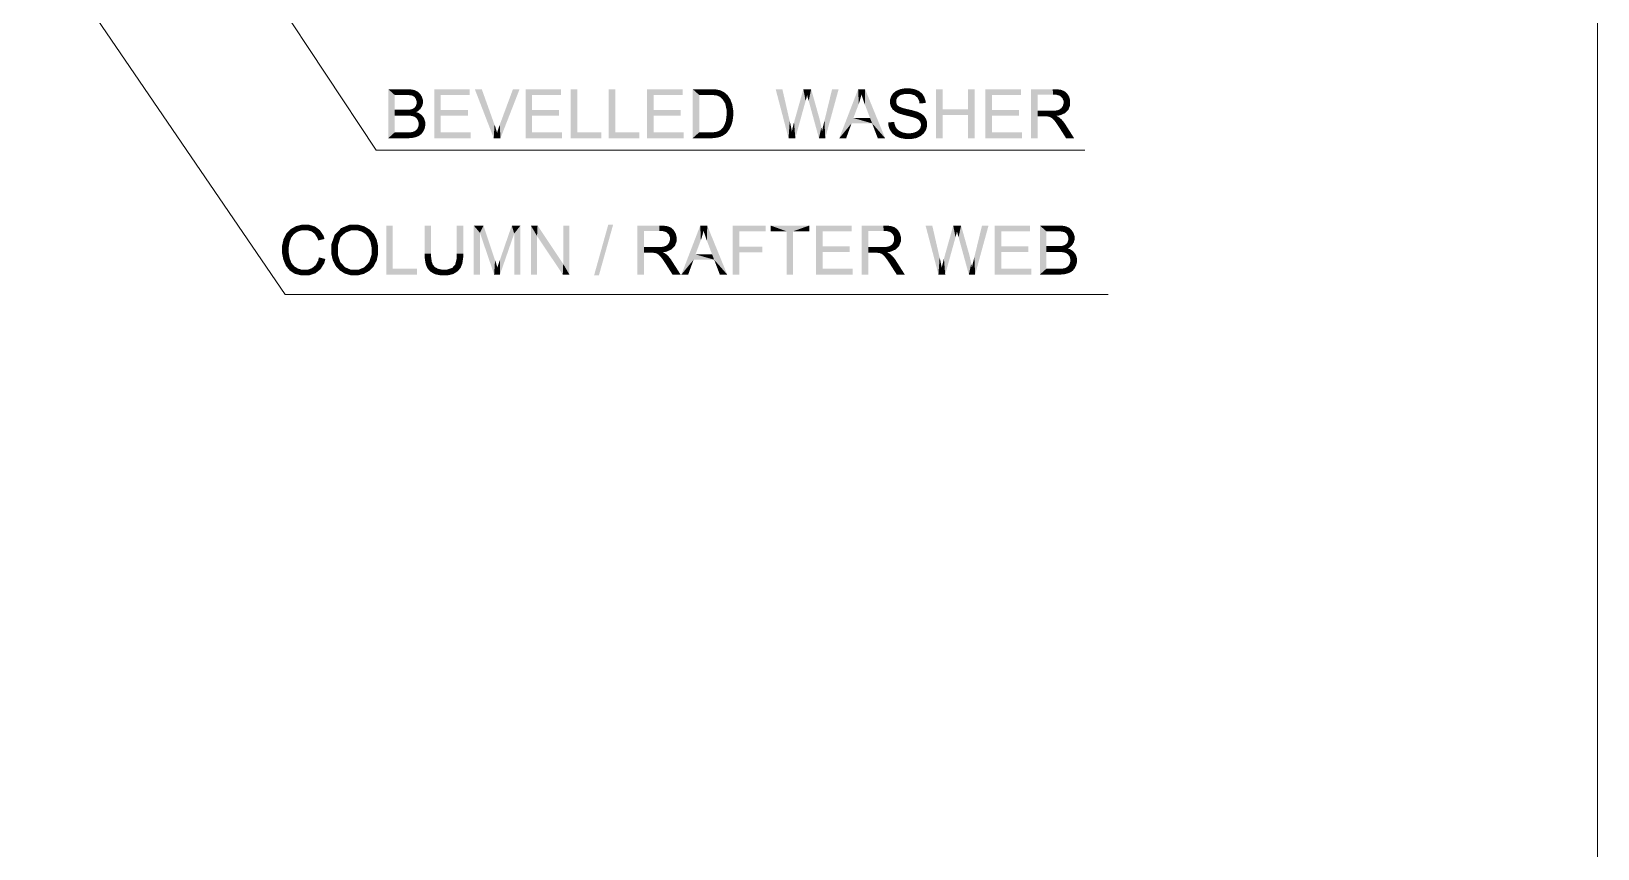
# Model space of a CAD drawing. Header units: millimetres. Extents: x 2 to 579, y 1 to 405.
# Drawn here: x 258.52 to 286.14, y 96.54 to 110.95 of the extents above; entities that cross this region are included whole.
import ezdxf

# ---------------------------------------------------------------- set-up
doc = ezdxf.new("R2010")
doc.units = ezdxf.units.MM
doc.linetypes.add('XKITLINE00', pattern=[0])
doc.layers.add('LinkedObject', color=7, linetype='Continuous', lineweight=0)

# ---------------------------------------------------------------- blocks, each defined once
blk = doc.blocks.new('*A4')
at = {"layer": 'LinkedObject'}
for points in [[(264.813, 109.933), (264.927, 109.468), (264.813, 109.069)], [(264.927, 109.57), (264.927, 109.468), (264.813, 109.933)], [(264.813, 109.933), (264.927, 109.831), (264.927, 109.57)], [(265.1, 109.831), (264.813, 109.933), (265.137, 109.933)], [(264.927, 109.831), (264.813, 109.933), (265.1, 109.831)], [(265.1, 109.831), (265.137, 109.933), (265.147, 109.831)], [(265.137, 109.933), (265.213, 109.825), (265.147, 109.831)], [(265.187, 109.933), (265.213, 109.825), (265.137, 109.933)], [(265.266, 109.92), (265.213, 109.825), (265.187, 109.933)], [(265.213, 109.825), (265.266, 109.92), (265.232, 109.819)], [(265.232, 109.819), (265.266, 109.92), (265.251, 109.813)], [(265.251, 109.813), (265.266, 109.92), (265.296, 109.907)], [(265.738, 109.567), (265.624, 109.069), (265.624, 109.933)], [(265.738, 109.567), (265.624, 109.933), (265.738, 109.831)], [(266.249, 109.831), (265.624, 109.933), (266.249, 109.933)], [(265.738, 109.831), (265.624, 109.933), (266.249, 109.831)], [(266.462, 109.933), (266.673, 109.069), (266.339, 109.933)], [(266.687, 109.305), (266.673, 109.069), (266.462, 109.933)], [(267.129, 109.933), (266.779, 109.305), (267.012, 109.933)], [(266.792, 109.069), (266.779, 109.305), (267.129, 109.933)], [(267.347, 109.567), (267.233, 109.069), (267.233, 109.933)], [(267.347, 109.567), (267.233, 109.933), (267.347, 109.831)], [(267.858, 109.831), (267.233, 109.933), (267.858, 109.933)], [(267.347, 109.831), (267.233, 109.933), (267.858, 109.831)], [(268.145, 109.933), (268.031, 109.069), (268.031, 109.933)], [(268.145, 109.171), (268.031, 109.069), (268.145, 109.933)], [(268.815, 109.933), (268.701, 109.069), (268.701, 109.933)], [(268.815, 109.171), (268.701, 109.069), (268.815, 109.933)], [(269.492, 109.567), (269.378, 109.069), (269.378, 109.933)], [(269.492, 109.567), (269.378, 109.933), (269.492, 109.831)], [(270.003, 109.831), (269.378, 109.933), (270.003, 109.933)], [(269.492, 109.831), (269.378, 109.933), (270.003, 109.831)], [(270.181, 109.933), (270.295, 109.831), (270.181, 109.069)], [(270.477, 109.831), (270.181, 109.933), (270.478, 109.933)], [(270.295, 109.831), (270.181, 109.933), (270.477, 109.831)], [(270.478, 109.933), (270.528, 109.831), (270.477, 109.831)], [(270.529, 109.933), (270.528, 109.831), (270.478, 109.933)], [(270.529, 109.933), (270.602, 109.822), (270.528, 109.831)], [(270.606, 109.927), (270.602, 109.822), (270.529, 109.933)], [(270.632, 109.921), (270.602, 109.822), (270.606, 109.927)], [(270.632, 109.921), (270.625, 109.814), (270.602, 109.822)], [(270.625, 109.814), (270.632, 109.921), (270.656, 109.801)], [(270.733, 109.881), (270.632, 109.921), (270.669, 109.912)], [(270.759, 109.859), (270.632, 109.921), (270.733, 109.881)], [(270.71, 109.752), (270.632, 109.921), (270.759, 109.859)], [(270.656, 109.801), (270.632, 109.921), (270.71, 109.752)], [(271.762, 109.933), (271.871, 109.069), (271.644, 109.933)], [(271.892, 109.367), (271.871, 109.069), (271.762, 109.933)], [(272.132, 109.933), (272.172, 109.727), (271.968, 109.35)], [(272.172, 109.727), (272.132, 109.933), (272.178, 109.748)], [(272.178, 109.748), (272.132, 109.933), (272.191, 109.799)], [(272.191, 109.799), (272.132, 109.933), (272.198, 109.829)], [(272.27, 109.933), (272.198, 109.829), (272.132, 109.933)], [(272.198, 109.829), (272.27, 109.933), (272.2, 109.819)], [(272.2, 109.819), (272.27, 109.933), (272.214, 109.768)], [(272.214, 109.768), (272.27, 109.933), (272.226, 109.727)], [(272.226, 109.727), (272.27, 109.933), (272.393, 109.495)], [(272.754, 109.933), (272.504, 109.378), (272.639, 109.933)], [(272.518, 109.069), (272.504, 109.378), (272.754, 109.933)], [(273.098, 109.933), (273.11, 109.677), (272.766, 109.069)], [(273.11, 109.677), (273.098, 109.933), (273.124, 109.718)], [(273.124, 109.718), (273.098, 109.933), (273.148, 109.801)], [(273.148, 109.801), (273.098, 109.933), (273.156, 109.842)], [(273.221, 109.933), (273.156, 109.842), (273.098, 109.933)], [(273.156, 109.842), (273.221, 109.933), (273.167, 109.807)], [(273.167, 109.807), (273.221, 109.933), (273.197, 109.717)], [(273.197, 109.717), (273.221, 109.933), (273.217, 109.663)], [(273.217, 109.663), (273.221, 109.933), (273.308, 109.424)], [(273.308, 109.424), (273.221, 109.933), (273.344, 109.331)], [(273.344, 109.331), (273.221, 109.933), (273.574, 109.069)], [(273.84, 109.828), (273.769, 109.904), (273.805, 109.918)], [(273.841, 109.933), (273.916, 109.847), (273.805, 109.918)], [(273.805, 109.918), (273.916, 109.847), (273.84, 109.828)], [(273.92, 109.948), (273.916, 109.847), (273.841, 109.933)], [(273.963, 109.948), (273.916, 109.847), (273.92, 109.948)], [(273.916, 109.847), (273.963, 109.948), (273.968, 109.847)], [(273.963, 109.948), (274.017, 109.847), (273.968, 109.847)], [(274.096, 109.932), (273.963, 109.948), (274.011, 109.948)], [(274.133, 109.917), (273.963, 109.948), (274.096, 109.932)], [(274.093, 109.826), (273.963, 109.948), (274.133, 109.917)], [(274.017, 109.847), (273.963, 109.948), (274.093, 109.826)], [(274.587, 109.578), (274.473, 109.069), (274.473, 109.933)], [(274.587, 109.578), (274.473, 109.933), (274.587, 109.933)], [(275.151, 109.933), (275.037, 109.578), (275.037, 109.933)], [(275.037, 109.476), (275.037, 109.578), (275.151, 109.933)], [(275.037, 109.476), (275.151, 109.933), (275.151, 109.069)], [(275.457, 109.567), (275.343, 109.069), (275.343, 109.933)], [(275.457, 109.567), (275.343, 109.933), (275.457, 109.831)], [(275.967, 109.831), (275.343, 109.933), (275.967, 109.933)], [(275.457, 109.831), (275.343, 109.933), (275.967, 109.831)], [(276.261, 109.552), (276.147, 109.069), (276.147, 109.933)], [(276.147, 109.933), (276.261, 109.838), (276.261, 109.552)], [(276.534, 109.838), (276.147, 109.933), (276.529, 109.933)], [(276.261, 109.838), (276.147, 109.933), (276.534, 109.838)], [(276.529, 109.933), (276.582, 109.838), (276.534, 109.838)], [(276.675, 109.922), (276.529, 109.933), (276.587, 109.933)], [(276.705, 109.91), (276.529, 109.933), (276.675, 109.922)], [(276.652, 109.818), (276.529, 109.933), (276.705, 109.91)], [(276.582, 109.838), (276.529, 109.933), (276.652, 109.818)], [(265.296, 109.907), (265.281, 109.791), (265.251, 109.813)], [(265.326, 109.894), (265.281, 109.791), (265.296, 109.907)], [(265.373, 109.853), (265.281, 109.791), (265.326, 109.894)], [(265.39, 109.826), (265.281, 109.791), (265.373, 109.853)], [(265.281, 109.791), (265.39, 109.826), (265.291, 109.774)], [(265.39, 109.826), (265.301, 109.758), (265.291, 109.774)], [(265.3, 109.638), (265.424, 109.712), (265.394, 109.608)], [(265.312, 109.676), (265.424, 109.712), (265.3, 109.638)], [(265.301, 109.758), (265.39, 109.826), (265.312, 109.72)], [(265.312, 109.72), (265.39, 109.826), (265.424, 109.712)], [(265.424, 109.712), (265.312, 109.699), (265.312, 109.72)], [(265.312, 109.699), (265.424, 109.712), (265.312, 109.676)], [(265.424, 109.742), (265.39, 109.826), (265.407, 109.799)], [(265.424, 109.712), (265.39, 109.826), (265.424, 109.742)], [(265.394, 109.608), (265.424, 109.712), (265.409, 109.632)], [(265.409, 109.632), (265.424, 109.712), (265.424, 109.684)], [(270.181, 109.069), (270.295, 109.831), (270.295, 109.171)], [(270.759, 109.859), (270.733, 109.716), (270.71, 109.752)], [(270.793, 109.83), (270.733, 109.716), (270.759, 109.859)], [(270.844, 109.756), (270.733, 109.716), (270.793, 109.83)], [(270.733, 109.716), (270.844, 109.756), (270.755, 109.68)], [(270.755, 109.68), (270.844, 109.756), (270.861, 109.711)], [(270.861, 109.711), (270.777, 109.575), (270.755, 109.68)], [(270.878, 109.666), (270.777, 109.575), (270.861, 109.711)], [(270.895, 109.564), (270.777, 109.575), (270.878, 109.666)], [(271.968, 109.35), (272.172, 109.727), (271.99, 109.069)], [(272.393, 109.495), (272.407, 109.069), (272.226, 109.727)], [(272.766, 109.069), (273.11, 109.677), (273.014, 109.424)], [(273.697, 109.832), (273.66, 109.71), (273.678, 109.804)], [(273.793, 109.79), (273.66, 109.71), (273.697, 109.832)], [(273.678, 109.804), (273.66, 109.71), (273.66, 109.742)], [(273.769, 109.744), (273.66, 109.71), (273.793, 109.79)], [(273.66, 109.71), (273.769, 109.744), (273.769, 109.717)], [(273.769, 109.694), (273.66, 109.71), (273.769, 109.717)], [(273.66, 109.71), (273.769, 109.694), (273.66, 109.68)], [(273.66, 109.68), (273.769, 109.694), (273.675, 109.626)], [(273.675, 109.626), (273.769, 109.694), (273.69, 109.602)], [(273.69, 109.602), (273.769, 109.694), (273.786, 109.655)], [(273.786, 109.655), (273.751, 109.538), (273.69, 109.602)], [(273.715, 109.86), (273.817, 109.809), (273.697, 109.832)], [(273.697, 109.832), (273.817, 109.809), (273.793, 109.79)], [(273.769, 109.904), (273.817, 109.809), (273.715, 109.86)], [(273.803, 109.64), (273.751, 109.538), (273.786, 109.655)], [(273.817, 109.809), (273.769, 109.904), (273.84, 109.828)], [(274.133, 109.917), (274.118, 109.805), (274.093, 109.826)], [(274.169, 109.901), (274.118, 109.805), (274.133, 109.917)], [(274.118, 109.805), (274.169, 109.901), (274.144, 109.784)], [(274.144, 109.784), (274.169, 109.901), (274.245, 109.826)], [(274.245, 109.826), (274.174, 109.722), (274.144, 109.784)], [(274.245, 109.826), (274.169, 109.901), (274.226, 109.856)], [(274.265, 109.796), (274.174, 109.722), (274.245, 109.826)], [(274.286, 109.728), (274.174, 109.722), (274.265, 109.796)], [(274.288, 109.69), (274.174, 109.722), (274.286, 109.728)], [(274.174, 109.722), (274.288, 109.69), (274.178, 109.681)], [(276.705, 109.91), (276.675, 109.799), (276.652, 109.818)], [(276.735, 109.898), (276.675, 109.799), (276.705, 109.91)], [(276.675, 109.799), (276.735, 109.898), (276.697, 109.779)], [(276.697, 109.779), (276.735, 109.898), (276.801, 109.828)], [(276.801, 109.828), (276.719, 109.728), (276.697, 109.779)], [(276.707, 109.638), (276.836, 109.697), (276.777, 109.542)], [(276.719, 109.677), (276.836, 109.697), (276.707, 109.638)], [(276.819, 109.798), (276.719, 109.728), (276.801, 109.828)], [(276.836, 109.733), (276.719, 109.728), (276.819, 109.798)], [(276.836, 109.697), (276.719, 109.728), (276.836, 109.733)], [(276.719, 109.728), (276.836, 109.697), (276.719, 109.698)], [(276.836, 109.697), (276.719, 109.677), (276.719, 109.698)], [(276.801, 109.828), (276.735, 109.898), (276.783, 109.857)], [(276.777, 109.542), (276.836, 109.697), (276.807, 109.574)], [(276.807, 109.574), (276.836, 109.697), (276.836, 109.651)], [(264.813, 109.069), (264.927, 109.468), (264.927, 109.171)], [(265.127, 109.468), (264.927, 109.57), (265.114, 109.57)], [(264.927, 109.468), (264.927, 109.57), (265.127, 109.468)], [(265.169, 109.468), (265.114, 109.57), (265.152, 109.57)], [(265.127, 109.468), (265.114, 109.57), (265.169, 109.468)], [(265.207, 109.575), (265.303, 109.529), (265.152, 109.57)], [(265.152, 109.57), (265.303, 109.529), (265.169, 109.468)], [(265.169, 109.468), (265.303, 109.529), (265.232, 109.461)], [(265.224, 109.58), (265.334, 109.544), (265.207, 109.575)], [(265.303, 109.529), (265.207, 109.575), (265.334, 109.544)], [(265.245, 109.587), (265.334, 109.544), (265.224, 109.58)], [(265.303, 109.529), (265.276, 109.447), (265.232, 109.461)], [(265.278, 109.608), (265.334, 109.544), (265.245, 109.587)], [(265.276, 109.447), (265.303, 109.529), (265.31, 109.422)], [(265.394, 109.608), (265.278, 109.608), (265.3, 109.638)], [(265.379, 109.583), (265.278, 109.608), (265.394, 109.608)], [(265.334, 109.544), (265.278, 109.608), (265.379, 109.583)], [(265.402, 109.478), (265.303, 109.529), (265.342, 109.517)], [(265.31, 109.422), (265.303, 109.529), (265.402, 109.478)], [(265.31, 109.422), (265.402, 109.478), (265.323, 109.404)], [(265.323, 109.404), (265.402, 109.478), (265.335, 109.386)], [(265.335, 109.386), (265.402, 109.478), (265.423, 109.45)], [(265.423, 109.45), (265.348, 109.344), (265.335, 109.386)], [(265.444, 109.423), (265.348, 109.344), (265.423, 109.45)], [(265.465, 109.357), (265.348, 109.344), (265.444, 109.423)], [(265.738, 109.465), (265.624, 109.069), (265.738, 109.567)], [(265.738, 109.171), (265.624, 109.069), (265.738, 109.465)], [(266.217, 109.465), (265.738, 109.567), (266.217, 109.567)], [(265.738, 109.465), (265.738, 109.567), (266.217, 109.465)], [(267.347, 109.465), (267.233, 109.069), (267.347, 109.567)], [(267.347, 109.171), (267.233, 109.069), (267.347, 109.465)], [(267.826, 109.465), (267.347, 109.567), (267.826, 109.567)], [(267.347, 109.465), (267.347, 109.567), (267.826, 109.465)], [(269.492, 109.465), (269.378, 109.069), (269.492, 109.567)], [(269.492, 109.171), (269.378, 109.069), (269.492, 109.465)], [(269.971, 109.465), (269.492, 109.567), (269.971, 109.567)], [(269.492, 109.465), (269.492, 109.567), (269.971, 109.465)], [(270.872, 109.331), (270.755, 109.341), (270.766, 109.376)], [(270.777, 109.459), (270.895, 109.457), (270.766, 109.376)], [(270.766, 109.376), (270.895, 109.457), (270.872, 109.331)], [(270.895, 109.506), (270.777, 109.575), (270.895, 109.564)], [(270.777, 109.575), (270.895, 109.506), (270.777, 109.508)], [(270.895, 109.506), (270.777, 109.459), (270.777, 109.508)], [(270.895, 109.457), (270.777, 109.459), (270.895, 109.506)], [(270.872, 109.331), (270.895, 109.457), (270.883, 109.369)], [(271.903, 109.322), (271.871, 109.069), (271.892, 109.367)], [(272.416, 109.414), (272.407, 109.069), (272.393, 109.495)], [(272.45, 109.261), (272.407, 109.069), (272.416, 109.414)], [(272.504, 109.378), (272.518, 109.069), (272.491, 109.325)], [(272.982, 109.331), (272.766, 109.069), (273.014, 109.424)], [(273.014, 109.424), (273.344, 109.331), (272.982, 109.331)], [(273.308, 109.424), (273.344, 109.331), (273.014, 109.424)], [(273.69, 109.602), (273.751, 109.538), (273.705, 109.578)], [(273.751, 109.538), (273.803, 109.64), (273.782, 109.521)], [(273.782, 109.521), (273.803, 109.64), (273.819, 109.625)], [(273.782, 109.521), (273.819, 109.625), (273.806, 109.509)], [(273.806, 109.509), (273.819, 109.625), (273.889, 109.482)], [(273.889, 109.482), (273.819, 109.625), (273.905, 109.595)], [(273.889, 109.482), (273.905, 109.595), (273.948, 109.467)], [(273.948, 109.467), (273.905, 109.595), (273.975, 109.579)], [(273.948, 109.467), (273.975, 109.579), (274.008, 109.453)], [(274.008, 109.453), (273.975, 109.579), (274.045, 109.563)], [(274.008, 109.453), (274.045, 109.563), (274.085, 109.432)], [(274.085, 109.432), (274.045, 109.563), (274.102, 109.425)], [(274.102, 109.425), (274.045, 109.563), (274.129, 109.415)], [(274.14, 109.536), (274.129, 109.415), (274.045, 109.563)], [(274.166, 109.524), (274.129, 109.415), (274.14, 109.536)], [(274.129, 109.415), (274.166, 109.524), (274.168, 109.389)], [(274.168, 109.389), (274.166, 109.524), (274.204, 109.506)], [(274.168, 109.389), (274.204, 109.506), (274.18, 109.374)], [(274.18, 109.374), (274.204, 109.506), (274.192, 109.359)], [(274.204, 109.506), (274.278, 109.436), (274.192, 109.359)], [(274.192, 109.359), (274.278, 109.436), (274.204, 109.324)], [(274.278, 109.436), (274.204, 109.506), (274.26, 109.462)], [(274.204, 109.324), (274.278, 109.436), (274.296, 109.409)], [(274.204, 109.324), (274.296, 109.409), (274.204, 109.303)], [(274.204, 109.303), (274.296, 109.409), (274.204, 109.283)], [(274.296, 109.409), (274.314, 109.313), (274.204, 109.283)], [(274.314, 109.313), (274.296, 109.409), (274.314, 109.348)], [(274.587, 109.476), (274.473, 109.069), (274.587, 109.578)], [(274.473, 109.069), (274.587, 109.476), (274.587, 109.069)], [(274.587, 109.578), (275.037, 109.476), (274.587, 109.476)], [(275.037, 109.578), (275.037, 109.476), (274.587, 109.578)], [(275.037, 109.476), (275.151, 109.069), (275.037, 109.069)], [(275.457, 109.465), (275.343, 109.069), (275.457, 109.567)], [(275.457, 109.171), (275.343, 109.069), (275.457, 109.465)], [(275.935, 109.465), (275.457, 109.567), (275.935, 109.567)], [(275.457, 109.465), (275.457, 109.567), (275.935, 109.465)], [(276.261, 109.552), (276.261, 109.453), (276.147, 109.069)], [(276.147, 109.069), (276.261, 109.453), (276.261, 109.069)], [(276.393, 109.453), (276.261, 109.552), (276.506, 109.552)], [(276.261, 109.453), (276.261, 109.552), (276.393, 109.453)], [(276.393, 109.453), (276.506, 109.552), (276.415, 109.453)], [(276.415, 109.453), (276.506, 109.552), (276.447, 109.451)], [(276.447, 109.451), (276.506, 109.552), (276.457, 109.449)], [(276.457, 109.449), (276.506, 109.552), (276.47, 109.445)], [(276.47, 109.445), (276.506, 109.552), (276.496, 109.434)], [(276.496, 109.434), (276.506, 109.552), (276.546, 109.552)], [(276.496, 109.434), (276.546, 109.552), (276.509, 109.426)], [(276.546, 109.552), (276.593, 109.462), (276.509, 109.426)], [(276.509, 109.426), (276.593, 109.462), (276.522, 109.418)], [(276.593, 109.462), (276.551, 109.389), (276.522, 109.418)], [(276.607, 109.56), (276.593, 109.462), (276.546, 109.552)], [(276.616, 109.451), (276.551, 109.389), (276.593, 109.462)], [(276.551, 109.389), (276.616, 109.451), (276.567, 109.368)], [(276.567, 109.368), (276.616, 109.451), (276.583, 109.347)], [(276.583, 109.347), (276.616, 109.451), (276.662, 109.419)], [(276.662, 109.419), (276.624, 109.288), (276.583, 109.347)], [(276.593, 109.462), (276.607, 109.56), (276.656, 109.471)], [(276.629, 109.568), (276.777, 109.542), (276.607, 109.56)], [(276.747, 109.511), (276.607, 109.56), (276.777, 109.542)], [(276.656, 109.471), (276.607, 109.56), (276.747, 109.511)], [(276.662, 109.419), (276.616, 109.451), (276.651, 109.43)], [(276.687, 109.396), (276.624, 109.288), (276.662, 109.419)], [(276.735, 109.339), (276.624, 109.288), (276.687, 109.396)], [(276.651, 109.576), (276.777, 109.542), (276.629, 109.568)], [(276.777, 109.542), (276.651, 109.576), (276.684, 109.602)], [(276.696, 109.62), (276.777, 109.542), (276.684, 109.602)], [(276.707, 109.638), (276.777, 109.542), (276.696, 109.62)], [(264.927, 109.171), (265.142, 109.069), (264.813, 109.069)], [(265.143, 109.171), (265.142, 109.069), (264.927, 109.171)], [(265.143, 109.171), (265.184, 109.069), (265.142, 109.069)], [(265.171, 109.171), (265.184, 109.069), (265.143, 109.171)], [(265.21, 109.173), (265.253, 109.076), (265.171, 109.171)], [(265.171, 109.171), (265.253, 109.076), (265.184, 109.069)], [(265.221, 109.175), (265.253, 109.076), (265.21, 109.173)], [(265.282, 109.084), (265.221, 109.175), (265.241, 109.179)], [(265.253, 109.076), (265.221, 109.175), (265.282, 109.084)], [(265.274, 109.191), (265.376, 109.126), (265.241, 109.179)], [(265.241, 109.179), (265.376, 109.126), (265.282, 109.084)], [(265.287, 109.199), (265.376, 109.126), (265.274, 109.191)], [(265.282, 109.084), (265.376, 109.126), (265.31, 109.091)], [(265.376, 109.126), (265.287, 109.199), (265.3, 109.207)], [(265.322, 109.231), (265.395, 109.14), (265.3, 109.207)], [(265.3, 109.207), (265.395, 109.14), (265.376, 109.126)], [(265.31, 109.091), (265.376, 109.126), (265.358, 109.112)], [(265.44, 109.207), (265.322, 109.231), (265.339, 109.263)], [(265.427, 109.181), (265.322, 109.231), (265.44, 109.207)], [(265.395, 109.14), (265.322, 109.231), (265.427, 109.181)], [(265.339, 109.263), (265.465, 109.32), (265.44, 109.207)], [(265.348, 109.299), (265.465, 109.32), (265.339, 109.263)], [(265.465, 109.32), (265.348, 109.344), (265.465, 109.357)], [(265.348, 109.344), (265.465, 109.32), (265.348, 109.32)], [(265.465, 109.32), (265.348, 109.299), (265.348, 109.32)], [(265.44, 109.207), (265.465, 109.32), (265.453, 109.233)], [(265.453, 109.233), (265.465, 109.32), (265.465, 109.289)], [(265.624, 109.069), (265.738, 109.171), (266.269, 109.069)], [(266.269, 109.069), (265.738, 109.171), (266.269, 109.171)], [(266.701, 109.268), (266.673, 109.069), (266.687, 109.305)], [(266.723, 109.197), (266.673, 109.069), (266.701, 109.268)], [(266.732, 109.164), (266.673, 109.069), (266.723, 109.197)], [(266.673, 109.069), (266.732, 109.164), (266.792, 109.069)], [(266.742, 109.199), (266.792, 109.069), (266.732, 109.164)], [(266.766, 109.27), (266.792, 109.069), (266.742, 109.199)], [(266.779, 109.305), (266.792, 109.069), (266.766, 109.27)], [(267.233, 109.069), (267.347, 109.171), (267.878, 109.069)], [(267.878, 109.069), (267.347, 109.171), (267.878, 109.171)], [(268.031, 109.069), (268.145, 109.171), (268.57, 109.069)], [(268.57, 109.069), (268.145, 109.171), (268.57, 109.171)], [(268.701, 109.069), (268.815, 109.171), (269.24, 109.069)], [(269.24, 109.069), (268.815, 109.171), (269.24, 109.171)], [(269.378, 109.069), (269.492, 109.171), (270.023, 109.069)], [(270.023, 109.069), (269.492, 109.171), (270.023, 109.171)], [(270.295, 109.171), (270.493, 109.069), (270.181, 109.069)], [(270.48, 109.171), (270.493, 109.069), (270.295, 109.171)], [(270.48, 109.171), (270.532, 109.069), (270.493, 109.069)], [(270.522, 109.171), (270.532, 109.069), (270.48, 109.171)], [(270.631, 109.084), (270.522, 109.171), (270.589, 109.179)], [(270.601, 109.077), (270.522, 109.171), (270.631, 109.084)], [(270.532, 109.069), (270.522, 109.171), (270.601, 109.077)], [(270.614, 109.187), (270.631, 109.084), (270.589, 109.179)], [(270.638, 109.195), (270.631, 109.084), (270.614, 109.187)], [(270.631, 109.084), (270.638, 109.195), (270.661, 109.091)], [(270.734, 109.127), (270.638, 109.195), (270.677, 109.217)], [(270.713, 109.113), (270.638, 109.195), (270.734, 109.127)], [(270.661, 109.091), (270.638, 109.195), (270.713, 109.113)], [(270.691, 109.232), (270.756, 109.142), (270.677, 109.217)], [(270.677, 109.217), (270.756, 109.142), (270.734, 109.127)], [(270.813, 109.206), (270.691, 109.232), (270.712, 109.252)], [(270.795, 109.181), (270.691, 109.232), (270.813, 109.206)], [(270.756, 109.142), (270.691, 109.232), (270.795, 109.181)], [(270.712, 109.252), (270.872, 109.331), (270.813, 109.206)], [(270.743, 109.307), (270.872, 109.331), (270.712, 109.252)], [(270.755, 109.341), (270.872, 109.331), (270.743, 109.307)], [(270.813, 109.206), (270.872, 109.331), (270.831, 109.231)], [(270.831, 109.231), (270.872, 109.331), (270.86, 109.293)], [(271.921, 109.234), (271.871, 109.069), (271.903, 109.322)], [(271.929, 109.19), (271.871, 109.069), (271.921, 109.234)], [(271.929, 109.19), (271.99, 109.069), (271.871, 109.069)], [(271.945, 109.259), (271.99, 109.069), (271.929, 109.19)], [(271.965, 109.339), (271.99, 109.069), (271.945, 109.259)], [(271.968, 109.35), (271.99, 109.069), (271.965, 109.339)], [(272.461, 109.19), (272.407, 109.069), (272.45, 109.261)], [(272.461, 109.19), (272.518, 109.069), (272.407, 109.069)], [(272.469, 109.231), (272.518, 109.069), (272.461, 109.19)], [(272.491, 109.325), (272.518, 109.069), (272.469, 109.231)], [(272.766, 109.069), (272.982, 109.331), (272.887, 109.069)], [(273.344, 109.331), (273.574, 109.069), (273.444, 109.069)], [(273.739, 109.324), (273.628, 109.347), (273.736, 109.356)], [(273.628, 109.347), (273.675, 109.191), (273.629, 109.303)], [(273.739, 109.324), (273.675, 109.191), (273.628, 109.347)], [(273.629, 109.303), (273.675, 109.191), (273.652, 109.226)], [(273.757, 109.27), (273.675, 109.191), (273.739, 109.324)], [(273.675, 109.191), (273.757, 109.27), (273.697, 109.157)], [(273.697, 109.157), (273.757, 109.27), (273.759, 109.106)], [(273.771, 109.249), (273.759, 109.106), (273.757, 109.27)], [(273.785, 109.229), (273.759, 109.106), (273.771, 109.249)], [(273.785, 109.229), (273.799, 109.089), (273.759, 109.106)], [(273.828, 109.195), (273.799, 109.089), (273.785, 109.229)], [(273.799, 109.089), (273.828, 109.195), (273.838, 109.072)], [(273.858, 109.182), (273.838, 109.072), (273.828, 109.195)], [(273.887, 109.169), (273.838, 109.072), (273.858, 109.182)], [(273.887, 109.169), (273.936, 109.055), (273.838, 109.072)], [(273.953, 109.156), (273.936, 109.055), (273.887, 109.169)], [(273.953, 109.156), (273.995, 109.055), (273.936, 109.055)], [(273.99, 109.156), (273.995, 109.055), (273.953, 109.156)], [(273.99, 109.156), (274.041, 109.055), (273.995, 109.055)], [(274.023, 109.156), (274.041, 109.055), (273.99, 109.156)], [(274.08, 109.166), (274.161, 109.088), (274.023, 109.156)], [(274.023, 109.156), (274.161, 109.088), (274.041, 109.055)], [(274.105, 109.176), (274.255, 109.153), (274.08, 109.166)], [(274.198, 109.105), (274.08, 109.166), (274.255, 109.153)], [(274.161, 109.088), (274.08, 109.166), (274.198, 109.105)], [(274.13, 109.186), (274.255, 109.153), (274.105, 109.176)], [(274.167, 109.212), (274.274, 109.183), (274.13, 109.186)], [(274.13, 109.186), (274.274, 109.183), (274.255, 109.153)], [(274.179, 109.229), (274.294, 109.214), (274.167, 109.212)], [(274.274, 109.183), (274.167, 109.212), (274.294, 109.214)], [(274.192, 109.246), (274.294, 109.214), (274.179, 109.229)], [(274.192, 109.246), (274.314, 109.313), (274.294, 109.214)], [(274.204, 109.283), (274.314, 109.313), (274.192, 109.246)], [(274.294, 109.214), (274.314, 109.313), (274.314, 109.279)], [(275.343, 109.069), (275.457, 109.171), (275.987, 109.069)], [(275.987, 109.069), (275.457, 109.171), (275.987, 109.171)], [(276.624, 109.288), (276.735, 109.339), (276.649, 109.249)], [(276.649, 109.249), (276.735, 109.339), (276.757, 109.304)], [(276.649, 109.249), (276.757, 109.304), (276.764, 109.069)], [(276.764, 109.069), (276.757, 109.304), (276.906, 109.069)], [(274.041, 109.055), (274.161, 109.088), (274.124, 109.071)], [(263.091, 107.465), (263.146, 107.374), (263.018, 107.389)], [(263.139, 107.491), (263.146, 107.374), (263.091, 107.465)], [(263.186, 107.518), (263.296, 107.446), (263.139, 107.491)], [(263.139, 107.491), (263.296, 107.446), (263.213, 107.422)], [(263.146, 107.374), (263.139, 107.491), (263.179, 107.398)], [(263.179, 107.398), (263.139, 107.491), (263.213, 107.422)], [(263.291, 107.544), (263.296, 107.446), (263.186, 107.518)], [(263.348, 107.544), (263.296, 107.446), (263.291, 107.544)], [(263.296, 107.446), (263.348, 107.544), (263.346, 107.446)], [(263.348, 107.544), (263.389, 107.446), (263.346, 107.446)], [(263.522, 107.511), (263.348, 107.544), (263.413, 107.544)], [(263.566, 107.478), (263.348, 107.544), (263.522, 107.511)], [(263.461, 107.424), (263.348, 107.544), (263.566, 107.478)], [(263.389, 107.446), (263.348, 107.544), (263.461, 107.424)], [(263.461, 107.424), (263.566, 107.478), (263.49, 107.403)], [(263.566, 107.478), (263.518, 107.381), (263.49, 107.403)], [(263.518, 107.381), (263.566, 107.478), (263.562, 107.313)], [(263.562, 107.313), (263.566, 107.478), (263.689, 107.292)], [(263.672, 107.352), (263.566, 107.478), (263.61, 107.445)], [(263.689, 107.292), (263.566, 107.478), (263.672, 107.352)], [(264.131, 107.544), (263.925, 107.422), (263.982, 107.483)], [(264.223, 107.544), (263.925, 107.422), (264.131, 107.544)], [(264.163, 107.445), (263.925, 107.422), (264.223, 107.544)], [(264.058, 107.403), (263.925, 107.422), (264.163, 107.445)], [(264.163, 107.445), (264.223, 107.544), (264.223, 107.445)], [(264.223, 107.544), (264.266, 107.445), (264.223, 107.445)], [(264.39, 107.515), (264.223, 107.544), (264.282, 107.544)], [(264.438, 107.486), (264.223, 107.544), (264.39, 107.515)], [(264.343, 107.423), (264.223, 107.544), (264.438, 107.486)], [(264.266, 107.445), (264.223, 107.544), (264.343, 107.423)], [(264.343, 107.423), (264.438, 107.486), (264.378, 107.402)], [(264.438, 107.486), (264.412, 107.38), (264.378, 107.402)], [(264.412, 107.38), (264.438, 107.486), (264.464, 107.319)], [(264.56, 107.378), (264.438, 107.486), (264.486, 107.458)], [(264.585, 107.327), (264.438, 107.486), (264.56, 107.378)], [(264.464, 107.319), (264.438, 107.486), (264.585, 107.327)], [(264.892, 107.529), (264.778, 106.665), (264.778, 107.529)], [(264.892, 106.767), (264.778, 106.665), (264.892, 107.529)], [(265.569, 107.529), (265.455, 107.03), (265.455, 107.529)], [(265.569, 107.03), (265.455, 107.03), (265.569, 107.529)], [(266.134, 107.529), (266.02, 107.03), (266.02, 107.529)], [(266.134, 107.03), (266.02, 107.03), (266.134, 107.529)], [(266.321, 107.529), (266.43, 107.4), (266.321, 106.665)], [(266.43, 107.4), (266.321, 107.529), (266.492, 107.529)], [(266.43, 107.4), (266.492, 107.529), (266.68, 106.665)], [(266.68, 106.665), (266.492, 107.529), (266.696, 106.918)], [(266.991, 107.529), (267.034, 107.388), (266.784, 106.928)], [(267.144, 107.529), (267.034, 107.388), (266.991, 107.529)], [(267.034, 106.665), (267.144, 107.529), (267.144, 106.665)], [(267.034, 107.388), (267.144, 107.529), (267.034, 106.665)], [(267.327, 107.529), (267.437, 107.343), (267.327, 106.665)], [(267.437, 107.343), (267.327, 107.529), (267.445, 107.529)], [(267.437, 107.343), (267.445, 107.529), (267.89, 106.665)], [(267.89, 106.665), (267.445, 107.529), (267.898, 106.851)], [(268.007, 107.529), (267.898, 106.851), (267.898, 107.529)], [(268.007, 106.665), (267.898, 106.851), (268.007, 107.529)], [(268.778, 107.543), (268.442, 106.65), (268.692, 107.543)], [(268.527, 106.65), (268.442, 106.65), (268.778, 107.543)], [(269.321, 107.148), (269.207, 106.665), (269.207, 107.529)], [(269.207, 107.529), (269.321, 107.434), (269.321, 107.148)], [(269.594, 107.434), (269.207, 107.529), (269.59, 107.529)], [(269.321, 107.434), (269.207, 107.529), (269.594, 107.434)], [(269.59, 107.529), (269.642, 107.434), (269.594, 107.434)], [(269.735, 107.517), (269.59, 107.529), (269.647, 107.529)], [(269.765, 107.506), (269.59, 107.529), (269.735, 107.517)], [(269.713, 107.414), (269.59, 107.529), (269.765, 107.506)], [(269.642, 107.434), (269.59, 107.529), (269.713, 107.414)], [(269.765, 107.506), (269.735, 107.394), (269.713, 107.414)], [(269.795, 107.494), (269.735, 107.394), (269.765, 107.506)], [(269.735, 107.394), (269.795, 107.494), (269.757, 107.375)], [(269.757, 107.375), (269.795, 107.494), (269.861, 107.423)], [(269.861, 107.423), (269.795, 107.494), (269.843, 107.453)], [(270.314, 107.529), (270.325, 107.273), (269.982, 106.665)], [(270.325, 107.273), (270.314, 107.529), (270.34, 107.314)], [(270.34, 107.314), (270.314, 107.529), (270.363, 107.397)], [(270.363, 107.397), (270.314, 107.529), (270.372, 107.438)], [(270.437, 107.529), (270.372, 107.438), (270.314, 107.529)], [(270.372, 107.438), (270.437, 107.529), (270.382, 107.403)], [(270.382, 107.403), (270.437, 107.529), (270.413, 107.313)], [(270.413, 107.313), (270.437, 107.529), (270.433, 107.258)], [(270.433, 107.258), (270.437, 107.529), (270.523, 107.02)], [(270.523, 107.02), (270.437, 107.529), (270.559, 106.927)], [(270.559, 106.927), (270.437, 107.529), (270.789, 106.665)], [(271.001, 107.159), (270.887, 106.665), (270.887, 107.529)], [(271.001, 107.159), (270.887, 107.529), (271.001, 107.427)], [(271.469, 107.427), (270.887, 107.529), (271.469, 107.529)], [(271.001, 107.427), (270.887, 107.529), (271.469, 107.427)], [(271.553, 107.529), (271.837, 107.427), (271.553, 107.427)], [(271.951, 107.427), (271.837, 107.427), (271.553, 107.529)], [(271.951, 107.427), (271.553, 107.529), (272.237, 107.529)], [(271.951, 107.427), (272.237, 107.529), (272.237, 107.427)], [(272.471, 107.163), (272.357, 106.665), (272.357, 107.529)], [(272.471, 107.163), (272.357, 107.529), (272.471, 107.427)], [(272.981, 107.427), (272.357, 107.529), (272.981, 107.529)], [(272.471, 107.427), (272.357, 107.529), (272.981, 107.427)], [(273.275, 107.148), (273.161, 106.665), (273.161, 107.529)], [(273.161, 107.529), (273.275, 107.434), (273.275, 107.148)], [(273.548, 107.434), (273.161, 107.529), (273.543, 107.529)], [(273.275, 107.434), (273.161, 107.529), (273.548, 107.434)], [(273.543, 107.529), (273.596, 107.434), (273.548, 107.434)], [(273.689, 107.517), (273.543, 107.529), (273.601, 107.529)], [(273.719, 107.506), (273.543, 107.529), (273.689, 107.517)], [(273.666, 107.414), (273.543, 107.529), (273.719, 107.506)], [(273.596, 107.434), (273.543, 107.529), (273.666, 107.414)], [(273.719, 107.506), (273.689, 107.394), (273.666, 107.414)], [(273.749, 107.494), (273.689, 107.394), (273.719, 107.506)], [(273.689, 107.394), (273.749, 107.494), (273.711, 107.375)], [(273.711, 107.375), (273.749, 107.494), (273.815, 107.423)], [(273.815, 107.423), (273.749, 107.494), (273.797, 107.453)], [(274.405, 107.529), (274.514, 106.665), (274.287, 107.529)], [(274.535, 106.962), (274.514, 106.665), (274.405, 107.529)], [(274.775, 107.529), (274.815, 107.323), (274.611, 106.945)], [(274.815, 107.323), (274.775, 107.529), (274.821, 107.344)], [(274.821, 107.344), (274.775, 107.529), (274.834, 107.395)], [(274.834, 107.395), (274.775, 107.529), (274.841, 107.425)], [(274.913, 107.529), (274.841, 107.425), (274.775, 107.529)], [(274.841, 107.425), (274.913, 107.529), (274.843, 107.415)], [(274.843, 107.415), (274.913, 107.529), (274.857, 107.364)], [(274.857, 107.364), (274.913, 107.529), (274.869, 107.323)], [(274.869, 107.323), (274.913, 107.529), (275.036, 107.091)], [(275.397, 107.529), (275.147, 106.973), (275.282, 107.529)], [(275.161, 106.665), (275.147, 106.973), (275.397, 107.529)], [(275.62, 107.163), (275.506, 106.665), (275.506, 107.529)], [(275.62, 107.163), (275.506, 107.529), (275.62, 107.427)], [(276.131, 107.427), (275.506, 107.529), (276.131, 107.529)], [(275.62, 107.427), (275.506, 107.529), (276.131, 107.427)], [(276.303, 107.529), (276.417, 107.064), (276.303, 106.665)], [(276.417, 107.166), (276.417, 107.064), (276.303, 107.529)], [(276.303, 107.529), (276.417, 107.427), (276.417, 107.166)], [(276.59, 107.427), (276.303, 107.529), (276.628, 107.529)], [(276.417, 107.427), (276.303, 107.529), (276.59, 107.427)], [(276.59, 107.427), (276.628, 107.529), (276.637, 107.427)], [(276.628, 107.529), (276.703, 107.421), (276.637, 107.427)], [(276.677, 107.529), (276.703, 107.421), (276.628, 107.529)], [(276.757, 107.516), (276.703, 107.421), (276.677, 107.529)], [(276.703, 107.421), (276.757, 107.516), (276.722, 107.415)], [(276.722, 107.415), (276.757, 107.516), (276.741, 107.409)], [(276.741, 107.409), (276.757, 107.516), (276.787, 107.503)], [(276.787, 107.503), (276.771, 107.386), (276.741, 107.409)], [(276.817, 107.49), (276.771, 107.386), (276.787, 107.503)], [(276.863, 107.449), (276.771, 107.386), (276.817, 107.49)], [(276.88, 107.422), (276.771, 107.386), (276.863, 107.449)], [(263.072, 107.23), (262.941, 107.171), (262.967, 107.289)], [(263.058, 107.147), (262.941, 107.171), (263.072, 107.23)], [(262.941, 107.171), (263.058, 107.147), (262.941, 107.103)], [(263.085, 107.27), (262.967, 107.289), (262.992, 107.339)], [(263.072, 107.23), (262.967, 107.289), (263.085, 107.27)], [(263.018, 107.389), (263.146, 107.374), (262.992, 107.339)], [(262.992, 107.339), (263.146, 107.374), (263.099, 107.31)], [(263.085, 107.27), (262.992, 107.339), (263.099, 107.31)], [(263.562, 107.313), (263.689, 107.292), (263.577, 107.266)], [(263.925, 107.422), (263.809, 107.085), (263.867, 107.361)], [(263.97, 107.32), (263.809, 107.085), (263.925, 107.422)], [(263.867, 107.361), (263.809, 107.085), (263.809, 107.193)], [(263.927, 107.181), (263.809, 107.085), (263.97, 107.32)], [(263.809, 107.085), (263.927, 107.181), (263.927, 107.084)], [(263.925, 107.422), (264.058, 107.403), (264.014, 107.362)], [(263.97, 107.32), (263.925, 107.422), (264.014, 107.362)], [(264.464, 107.319), (264.585, 107.327), (264.482, 107.28)], [(264.585, 107.327), (264.5, 107.241), (264.482, 107.28)], [(264.5, 107.241), (264.585, 107.327), (264.518, 107.149)], [(264.518, 107.149), (264.585, 107.327), (264.635, 107.16)], [(264.518, 107.096), (264.635, 107.16), (264.635, 107.095)], [(264.518, 107.149), (264.635, 107.16), (264.518, 107.096)], [(264.635, 107.16), (264.585, 107.327), (264.61, 107.276)], [(266.321, 106.665), (266.43, 107.4), (266.43, 106.665)], [(266.784, 106.928), (267.034, 107.388), (266.783, 106.665)], [(267.327, 106.665), (267.437, 107.343), (267.437, 106.665)], [(269.689, 107.164), (269.837, 107.138), (269.667, 107.156)], [(269.711, 107.172), (269.837, 107.138), (269.689, 107.164)], [(269.837, 107.138), (269.711, 107.172), (269.745, 107.198)], [(269.756, 107.216), (269.837, 107.138), (269.745, 107.198)], [(269.768, 107.234), (269.837, 107.138), (269.756, 107.216)], [(269.861, 107.423), (269.779, 107.324), (269.757, 107.375)], [(269.768, 107.234), (269.897, 107.293), (269.837, 107.138)], [(269.779, 107.273), (269.897, 107.293), (269.768, 107.234)], [(269.879, 107.394), (269.779, 107.324), (269.861, 107.423)], [(269.897, 107.329), (269.779, 107.324), (269.879, 107.394)], [(269.897, 107.293), (269.779, 107.324), (269.897, 107.329)], [(269.779, 107.324), (269.897, 107.293), (269.779, 107.294)], [(269.897, 107.293), (269.779, 107.273), (269.779, 107.294)], [(269.837, 107.138), (269.897, 107.293), (269.867, 107.17)], [(269.867, 107.17), (269.897, 107.293), (269.897, 107.247)], [(269.982, 106.665), (270.325, 107.273), (270.23, 107.02)], [(271.001, 107.057), (270.887, 106.665), (271.001, 107.159)], [(271.406, 107.057), (271.001, 107.159), (271.406, 107.159)], [(271.001, 107.057), (271.001, 107.159), (271.406, 107.057)], [(271.837, 106.665), (271.951, 107.427), (271.951, 106.665)], [(271.837, 107.427), (271.951, 107.427), (271.837, 106.665)], [(272.471, 107.061), (272.357, 106.665), (272.471, 107.163)], [(272.949, 107.061), (272.471, 107.163), (272.949, 107.163)], [(272.471, 107.061), (272.471, 107.163), (272.949, 107.061)], [(273.643, 107.164), (273.791, 107.138), (273.621, 107.156)], [(273.665, 107.172), (273.791, 107.138), (273.643, 107.164)], [(273.791, 107.138), (273.665, 107.172), (273.699, 107.198)], [(273.71, 107.216), (273.791, 107.138), (273.699, 107.198)], [(273.722, 107.234), (273.791, 107.138), (273.71, 107.216)], [(273.815, 107.423), (273.733, 107.324), (273.711, 107.375)], [(273.722, 107.234), (273.851, 107.293), (273.791, 107.138)], [(273.733, 107.273), (273.851, 107.293), (273.722, 107.234)], [(273.833, 107.394), (273.733, 107.324), (273.815, 107.423)], [(273.851, 107.329), (273.733, 107.324), (273.833, 107.394)], [(273.851, 107.293), (273.733, 107.324), (273.851, 107.329)], [(273.733, 107.324), (273.851, 107.293), (273.733, 107.294)], [(273.851, 107.293), (273.733, 107.273), (273.733, 107.294)], [(273.791, 107.138), (273.851, 107.293), (273.821, 107.17)], [(273.821, 107.17), (273.851, 107.293), (273.851, 107.247)], [(274.611, 106.945), (274.815, 107.323), (274.633, 106.665)], [(275.036, 107.091), (275.05, 106.665), (274.869, 107.323)], [(275.62, 107.061), (275.506, 106.665), (275.62, 107.163)], [(276.099, 107.061), (275.62, 107.163), (276.099, 107.163)], [(275.62, 107.061), (275.62, 107.163), (276.099, 107.061)], [(276.618, 107.064), (276.417, 107.166), (276.605, 107.166)], [(276.417, 107.064), (276.417, 107.166), (276.618, 107.064)], [(276.659, 107.064), (276.605, 107.166), (276.643, 107.166)], [(276.618, 107.064), (276.605, 107.166), (276.659, 107.064)], [(276.697, 107.171), (276.794, 107.125), (276.643, 107.166)], [(276.643, 107.166), (276.794, 107.125), (276.659, 107.064)], [(276.714, 107.176), (276.824, 107.14), (276.697, 107.171)], [(276.794, 107.125), (276.697, 107.171), (276.824, 107.14)], [(276.736, 107.183), (276.824, 107.14), (276.714, 107.176)], [(276.769, 107.204), (276.824, 107.14), (276.736, 107.183)], [(276.884, 107.204), (276.769, 107.204), (276.791, 107.234)], [(276.869, 107.179), (276.769, 107.204), (276.884, 107.204)], [(276.824, 107.14), (276.769, 107.204), (276.869, 107.179)], [(276.771, 107.386), (276.88, 107.422), (276.781, 107.37)], [(276.88, 107.422), (276.792, 107.354), (276.781, 107.37)], [(276.791, 107.234), (276.914, 107.308), (276.884, 107.204)], [(276.802, 107.272), (276.914, 107.308), (276.791, 107.234)], [(276.792, 107.354), (276.88, 107.422), (276.802, 107.316)], [(276.802, 107.316), (276.88, 107.422), (276.914, 107.308)], [(276.914, 107.308), (276.802, 107.294), (276.802, 107.316)], [(276.802, 107.294), (276.914, 107.308), (276.802, 107.272)], [(276.914, 107.338), (276.88, 107.422), (276.897, 107.395)], [(276.914, 107.308), (276.88, 107.422), (276.914, 107.338)], [(276.884, 107.204), (276.914, 107.308), (276.899, 107.228)], [(276.899, 107.228), (276.914, 107.308), (276.914, 107.28)], [(262.941, 107.103), (263.058, 107.147), (263.058, 107.104)], [(263.058, 107.104), (262.941, 107.042), (262.941, 107.103)], [(263.058, 107.049), (262.941, 107.042), (263.058, 107.104)], [(263.058, 107.049), (262.986, 106.872), (262.941, 107.042)], [(262.941, 107.042), (262.986, 106.872), (262.964, 106.926)], [(263.074, 106.953), (262.986, 106.872), (263.058, 107.049)], [(262.986, 106.872), (263.074, 106.953), (263.09, 106.911)], [(263.106, 106.87), (262.986, 106.872), (263.09, 106.911)], [(263.533, 106.831), (263.704, 106.939), (263.574, 106.724)], [(263.578, 106.913), (263.704, 106.939), (263.533, 106.831)], [(263.574, 106.724), (263.704, 106.939), (263.621, 106.761)], [(263.704, 106.939), (263.578, 106.913), (263.59, 106.968)], [(263.621, 106.761), (263.704, 106.939), (263.686, 106.868)], [(263.809, 107.085), (263.927, 107.006), (263.809, 107.029)], [(263.927, 107.006), (263.809, 107.085), (263.927, 107.084)], [(263.809, 107.029), (263.927, 107.006), (263.834, 106.921)], [(263.834, 106.921), (263.927, 107.006), (263.859, 106.87)], [(263.859, 106.87), (263.927, 107.006), (263.969, 106.883)], [(263.969, 106.883), (263.956, 106.739), (263.859, 106.87)], [(264.011, 106.838), (263.956, 106.739), (263.969, 106.883)], [(264.582, 106.86), (264.434, 106.839), (264.476, 106.884)], [(264.476, 106.884), (264.635, 107.095), (264.582, 106.86)], [(264.518, 107.013), (264.635, 107.095), (264.476, 106.884)], [(264.635, 107.095), (264.518, 107.013), (264.518, 107.096)], [(264.582, 106.86), (264.635, 107.095), (264.609, 106.912)], [(264.609, 106.912), (264.635, 107.095), (264.635, 107.03)], [(265.569, 107.03), (265.455, 106.961), (265.455, 107.03)], [(265.569, 106.974), (265.455, 106.961), (265.569, 107.03)], [(265.569, 106.974), (265.488, 106.813), (265.455, 106.961)], [(265.455, 106.961), (265.488, 106.813), (265.472, 106.853)], [(265.58, 106.891), (265.488, 106.813), (265.569, 106.974)], [(265.488, 106.813), (265.58, 106.891), (265.59, 106.864)], [(265.993, 106.839), (266.134, 107.03), (266.105, 106.823)], [(266.02, 106.949), (266.134, 107.03), (265.993, 106.839)], [(266.134, 107.03), (266.02, 106.949), (266.02, 107.03)], [(266.105, 106.823), (266.134, 107.03), (266.119, 106.861)], [(266.119, 106.861), (266.134, 107.03), (266.134, 106.965)], [(266.711, 106.875), (266.68, 106.665), (266.696, 106.918)], [(266.768, 106.883), (266.783, 106.665), (266.745, 106.813)], [(266.784, 106.928), (266.783, 106.665), (266.768, 106.883)], [(269.321, 107.148), (269.321, 107.049), (269.207, 106.665)], [(269.207, 106.665), (269.321, 107.049), (269.321, 106.665)], [(269.454, 107.049), (269.321, 107.148), (269.567, 107.148)], [(269.321, 107.049), (269.321, 107.148), (269.454, 107.049)], [(269.454, 107.049), (269.567, 107.148), (269.476, 107.049)], [(269.476, 107.049), (269.567, 107.148), (269.508, 107.046)], [(269.508, 107.046), (269.567, 107.148), (269.517, 107.044)], [(269.517, 107.044), (269.567, 107.148), (269.531, 107.041)], [(269.531, 107.041), (269.567, 107.148), (269.557, 107.03)], [(269.557, 107.03), (269.567, 107.148), (269.606, 107.148)], [(269.557, 107.03), (269.606, 107.148), (269.569, 107.021)], [(269.606, 107.148), (269.654, 107.058), (269.569, 107.021)], [(269.569, 107.021), (269.654, 107.058), (269.582, 107.013)], [(269.654, 107.058), (269.611, 106.984), (269.582, 107.013)], [(269.667, 107.156), (269.654, 107.058), (269.606, 107.148)], [(269.677, 107.047), (269.611, 106.984), (269.654, 107.058)], [(269.611, 106.984), (269.677, 107.047), (269.627, 106.964)], [(269.627, 106.964), (269.677, 107.047), (269.644, 106.943)], [(269.644, 106.943), (269.677, 107.047), (269.723, 107.015)], [(269.723, 107.015), (269.685, 106.884), (269.644, 106.943)], [(269.654, 107.058), (269.667, 107.156), (269.716, 107.067)], [(269.808, 107.107), (269.667, 107.156), (269.837, 107.138)], [(269.716, 107.067), (269.667, 107.156), (269.808, 107.107)], [(269.723, 107.015), (269.677, 107.047), (269.711, 107.026)], [(269.748, 106.992), (269.685, 106.884), (269.723, 107.015)], [(269.795, 106.935), (269.685, 106.884), (269.748, 106.992)], [(269.685, 106.884), (269.795, 106.935), (269.71, 106.845)], [(269.71, 106.845), (269.795, 106.935), (269.817, 106.9)], [(269.71, 106.845), (269.817, 106.9), (269.824, 106.665)], [(269.824, 106.665), (269.817, 106.9), (269.967, 106.665)], [(270.197, 106.927), (269.982, 106.665), (270.23, 107.02)], [(269.982, 106.665), (270.197, 106.927), (270.102, 106.665)], [(270.23, 107.02), (270.559, 106.927), (270.197, 106.927)], [(270.523, 107.02), (270.559, 106.927), (270.23, 107.02)], [(270.559, 106.927), (270.789, 106.665), (270.659, 106.665)], [(270.887, 106.665), (271.001, 107.057), (271.001, 106.665)], [(272.471, 106.767), (272.357, 106.665), (272.471, 107.061)], [(273.275, 107.148), (273.275, 107.049), (273.161, 106.665)], [(273.161, 106.665), (273.275, 107.049), (273.275, 106.665)], [(273.407, 107.049), (273.275, 107.148), (273.52, 107.148)], [(273.275, 107.049), (273.275, 107.148), (273.407, 107.049)], [(273.407, 107.049), (273.52, 107.148), (273.43, 107.049)], [(273.43, 107.049), (273.52, 107.148), (273.461, 107.046)], [(273.461, 107.046), (273.52, 107.148), (273.471, 107.044)], [(273.471, 107.044), (273.52, 107.148), (273.484, 107.041)], [(273.484, 107.041), (273.52, 107.148), (273.51, 107.03)], [(273.51, 107.03), (273.52, 107.148), (273.56, 107.148)], [(273.51, 107.03), (273.56, 107.148), (273.523, 107.021)], [(273.56, 107.148), (273.608, 107.058), (273.523, 107.021)], [(273.523, 107.021), (273.608, 107.058), (273.536, 107.013)], [(273.608, 107.058), (273.565, 106.984), (273.536, 107.013)], [(273.621, 107.156), (273.608, 107.058), (273.56, 107.148)], [(273.63, 107.047), (273.565, 106.984), (273.608, 107.058)], [(273.565, 106.984), (273.63, 107.047), (273.581, 106.964)], [(273.581, 106.964), (273.63, 107.047), (273.597, 106.943)], [(273.597, 106.943), (273.63, 107.047), (273.676, 107.015)], [(273.676, 107.015), (273.638, 106.884), (273.597, 106.943)], [(273.608, 107.058), (273.621, 107.156), (273.67, 107.067)], [(273.761, 107.107), (273.621, 107.156), (273.791, 107.138)], [(273.67, 107.067), (273.621, 107.156), (273.761, 107.107)], [(273.676, 107.015), (273.63, 107.047), (273.665, 107.026)], [(273.701, 106.992), (273.638, 106.884), (273.676, 107.015)], [(273.749, 106.935), (273.638, 106.884), (273.701, 106.992)], [(273.638, 106.884), (273.749, 106.935), (273.663, 106.845)], [(273.663, 106.845), (273.749, 106.935), (273.771, 106.9)], [(273.663, 106.845), (273.771, 106.9), (273.778, 106.665)], [(273.778, 106.665), (273.771, 106.9), (273.92, 106.665)], [(274.546, 106.918), (274.514, 106.665), (274.535, 106.962)], [(274.564, 106.83), (274.514, 106.665), (274.546, 106.918)], [(274.608, 106.935), (274.633, 106.665), (274.588, 106.855)], [(274.611, 106.945), (274.633, 106.665), (274.608, 106.935)], [(275.059, 107.01), (275.05, 106.665), (275.036, 107.091)], [(275.093, 106.857), (275.05, 106.665), (275.059, 107.01)], [(275.134, 106.92), (275.161, 106.665), (275.112, 106.827)], [(275.147, 106.973), (275.161, 106.665), (275.134, 106.92)], [(275.62, 106.767), (275.506, 106.665), (275.62, 107.061)], [(276.303, 106.665), (276.417, 107.064), (276.417, 106.767)], [(276.659, 107.064), (276.794, 107.125), (276.722, 107.057)], [(276.794, 107.125), (276.766, 107.042), (276.722, 107.057)], [(276.766, 107.042), (276.794, 107.125), (276.801, 107.017)], [(276.893, 107.074), (276.794, 107.125), (276.833, 107.113)], [(276.801, 107.017), (276.794, 107.125), (276.893, 107.074)], [(276.801, 107.017), (276.893, 107.074), (276.813, 107)], [(276.813, 107), (276.893, 107.074), (276.826, 106.982)], [(276.826, 106.982), (276.893, 107.074), (276.914, 107.046)], [(276.914, 107.046), (276.838, 106.94), (276.826, 106.982)], [(276.83, 106.858), (276.956, 106.915), (276.93, 106.803)], [(276.838, 106.895), (276.956, 106.915), (276.83, 106.858)], [(276.935, 107.018), (276.838, 106.94), (276.914, 107.046)], [(276.956, 106.953), (276.838, 106.94), (276.935, 107.018)], [(276.956, 106.915), (276.838, 106.94), (276.956, 106.953)], [(276.838, 106.94), (276.956, 106.915), (276.838, 106.915)], [(276.956, 106.915), (276.838, 106.895), (276.838, 106.915)], [(276.93, 106.803), (276.956, 106.915), (276.943, 106.829)], [(276.943, 106.829), (276.956, 106.915), (276.956, 106.885)], [(262.986, 106.872), (263.119, 106.707), (263.009, 106.818)], [(263.106, 106.87), (263.119, 106.707), (262.986, 106.872)], [(263.009, 106.818), (263.119, 106.707), (263.076, 106.736)], [(263.156, 106.809), (263.119, 106.707), (263.106, 106.87)], [(263.119, 106.707), (263.156, 106.809), (263.19, 106.789)], [(263.224, 106.768), (263.119, 106.707), (263.19, 106.789)], [(263.224, 106.768), (263.346, 106.65), (263.119, 106.707)], [(263.119, 106.707), (263.346, 106.65), (263.163, 106.679)], [(263.163, 106.679), (263.346, 106.65), (263.277, 106.65)], [(263.297, 106.748), (263.346, 106.65), (263.224, 106.768)], [(263.346, 106.65), (263.297, 106.748), (263.337, 106.748)], [(263.385, 106.748), (263.346, 106.65), (263.337, 106.748)], [(263.385, 106.748), (263.574, 106.724), (263.346, 106.65)], [(263.346, 106.65), (263.574, 106.724), (263.414, 106.65)], [(263.466, 106.776), (263.574, 106.724), (263.385, 106.748)], [(263.414, 106.65), (263.574, 106.724), (263.528, 106.687)], [(263.574, 106.724), (263.466, 106.776), (263.5, 106.803)], [(263.533, 106.831), (263.574, 106.724), (263.5, 106.803)], [(263.859, 106.87), (263.956, 106.739), (263.883, 106.819)], [(263.956, 106.739), (264.011, 106.838), (264.004, 106.709)], [(264.004, 106.709), (264.011, 106.838), (264.053, 106.793)], [(264.053, 106.793), (264.222, 106.65), (264.004, 106.709)], [(264.004, 106.709), (264.222, 106.65), (264.052, 106.68)], [(264.052, 106.68), (264.222, 106.65), (264.161, 106.65)], [(264.158, 106.748), (264.222, 106.65), (264.053, 106.793)], [(264.222, 106.65), (264.158, 106.748), (264.222, 106.748)], [(264.222, 106.65), (264.286, 106.748), (264.278, 106.65)], [(264.286, 106.748), (264.222, 106.65), (264.222, 106.748)], [(264.278, 106.65), (264.286, 106.748), (264.383, 106.677)], [(264.432, 106.704), (264.286, 106.748), (264.392, 106.793)], [(264.383, 106.677), (264.286, 106.748), (264.432, 106.704)], [(264.434, 106.839), (264.48, 106.73), (264.392, 106.793)], [(264.392, 106.793), (264.48, 106.73), (264.432, 106.704)], [(264.556, 106.809), (264.434, 106.839), (264.582, 106.86)], [(264.48, 106.73), (264.434, 106.839), (264.556, 106.809)], [(264.778, 106.665), (264.892, 106.767), (265.317, 106.665)], [(265.317, 106.665), (264.892, 106.767), (265.317, 106.767)], [(265.6, 106.838), (265.488, 106.813), (265.59, 106.864)], [(265.6, 106.838), (265.598, 106.692), (265.488, 106.813)], [(265.488, 106.813), (265.598, 106.692), (265.504, 106.774)], [(265.504, 106.774), (265.598, 106.692), (265.56, 106.713)], [(265.636, 106.796), (265.598, 106.692), (265.6, 106.838)], [(265.598, 106.692), (265.636, 106.796), (265.662, 106.782)], [(265.687, 106.767), (265.598, 106.692), (265.662, 106.782)], [(265.687, 106.767), (265.797, 106.65), (265.598, 106.692)], [(265.598, 106.692), (265.797, 106.65), (265.637, 106.671)], [(265.637, 106.671), (265.797, 106.65), (265.736, 106.65)], [(265.75, 106.753), (265.797, 106.65), (265.687, 106.767)], [(265.797, 106.65), (265.75, 106.753), (265.787, 106.753)], [(265.85, 106.753), (265.797, 106.65), (265.787, 106.753)], [(265.797, 106.65), (265.85, 106.753), (265.859, 106.65)], [(265.998, 106.698), (265.85, 106.753), (265.94, 106.782)], [(265.96, 106.674), (265.85, 106.753), (265.998, 106.698)], [(265.859, 106.65), (265.85, 106.753), (265.96, 106.674)], [(265.966, 106.81), (266.037, 106.722), (265.94, 106.782)], [(265.94, 106.782), (266.037, 106.722), (265.998, 106.698)], [(266.105, 106.823), (265.966, 106.81), (265.993, 106.839)], [(266.09, 106.785), (265.966, 106.81), (266.105, 106.823)], [(266.037, 106.722), (265.966, 106.81), (266.09, 106.785)], [(266.731, 106.811), (266.68, 106.665), (266.711, 106.875)], [(266.738, 106.79), (266.68, 106.665), (266.731, 106.811)], [(266.68, 106.665), (266.738, 106.79), (266.783, 106.665)], [(266.745, 106.813), (266.783, 106.665), (266.738, 106.79)], [(267.898, 106.851), (268.007, 106.665), (267.89, 106.665)], [(272.357, 106.665), (272.471, 106.767), (273.001, 106.665)], [(273.001, 106.665), (272.471, 106.767), (273.001, 106.767)], [(274.572, 106.786), (274.514, 106.665), (274.564, 106.83)], [(274.572, 106.786), (274.633, 106.665), (274.514, 106.665)], [(274.588, 106.855), (274.633, 106.665), (274.572, 106.786)], [(275.104, 106.786), (275.05, 106.665), (275.093, 106.857)], [(275.104, 106.786), (275.161, 106.665), (275.05, 106.665)], [(275.112, 106.827), (275.161, 106.665), (275.104, 106.786)], [(275.506, 106.665), (275.62, 106.767), (276.15, 106.665)], [(276.15, 106.665), (275.62, 106.767), (276.15, 106.767)], [(276.417, 106.767), (276.633, 106.665), (276.303, 106.665)], [(276.633, 106.767), (276.633, 106.665), (276.417, 106.767)], [(276.633, 106.767), (276.674, 106.665), (276.633, 106.665)], [(276.661, 106.767), (276.674, 106.665), (276.633, 106.767)], [(276.7, 106.769), (276.744, 106.672), (276.661, 106.767)], [(276.661, 106.767), (276.744, 106.672), (276.674, 106.665)], [(276.711, 106.771), (276.744, 106.672), (276.7, 106.769)], [(276.772, 106.679), (276.711, 106.771), (276.731, 106.775)], [(276.744, 106.672), (276.711, 106.771), (276.772, 106.679)], [(276.764, 106.786), (276.867, 106.722), (276.731, 106.775)], [(276.731, 106.775), (276.867, 106.722), (276.772, 106.679)], [(276.777, 106.795), (276.867, 106.722), (276.764, 106.786)], [(276.772, 106.679), (276.867, 106.722), (276.801, 106.687)], [(276.867, 106.722), (276.777, 106.795), (276.791, 106.803)], [(276.813, 106.827), (276.886, 106.736), (276.791, 106.803)], [(276.791, 106.803), (276.886, 106.736), (276.867, 106.722)], [(276.801, 106.687), (276.867, 106.722), (276.848, 106.708)], [(276.93, 106.803), (276.813, 106.827), (276.83, 106.858)], [(276.917, 106.776), (276.813, 106.827), (276.93, 106.803)], [(276.886, 106.736), (276.813, 106.827), (276.917, 106.776)]]:
    blk.add_hatch(color=7, dxfattribs=at).paths.add_polyline_path(points, flags=17)
at = {"layer": 'LinkedObject', "color": 2, "linetype": 'XKITLINE00', "lineweight": 0}
blk.add_line((286.137, 133.563), (286.137, 62.071), dxfattribs=at)
at = {"layer": 'LinkedObject', "color": 6, "linetype": 'XKITLINE00', "lineweight": 0}
for p, q in [((260.033, 115.752), (264.599, 108.859)), ((258.52, 112.872), (262.994, 106.314)), ((264.599, 108.859), (277.096, 108.859)), ((262.994, 106.314), (277.508, 106.314))]:
    blk.add_line(p, q, dxfattribs=at)

msp = doc.modelspace()

# ---------------------------------------------------------------- block references
at = {"lineweight": 0}
msp.add_blockref('*A4', (0, 0), dxfattribs=at)

doc.saveas('drawing.dxf')
